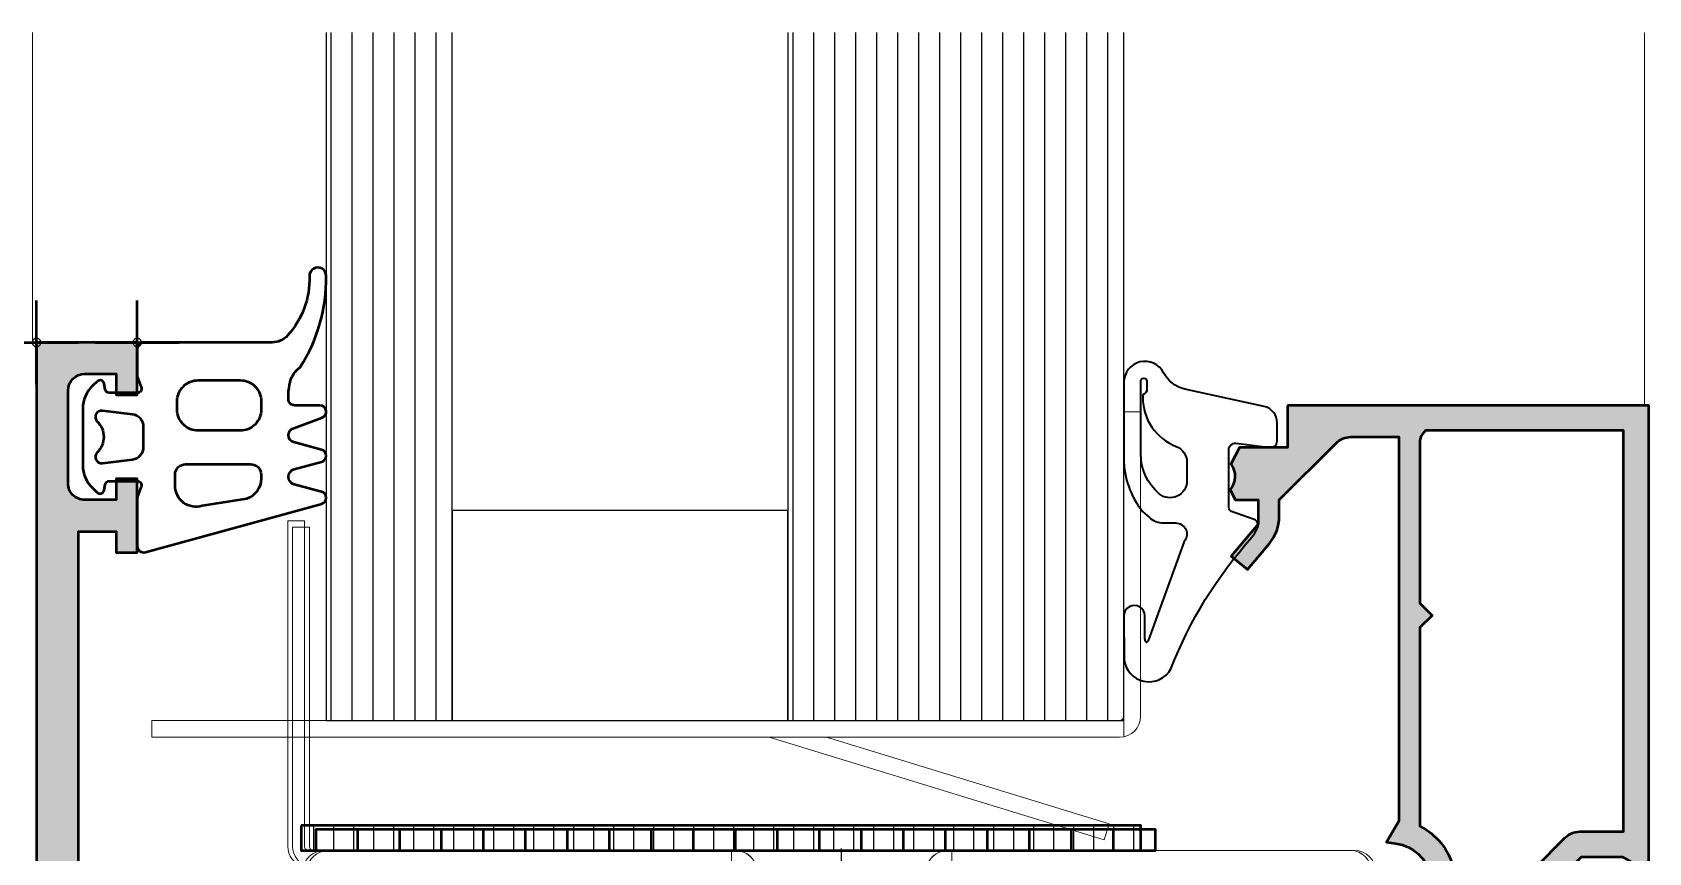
# Model space of a CAD drawing. Extents: x -1012 to 118, y -731 to -87.
# Drawn here: x -439.62 to -401.12, y -500.23 to -480.69 of the extents above; entities that cross this region are included whole.
import ezdxf

# ---------------------------------------------------------------- set-up
doc = ezdxf.new("R2010")
doc.units = 0
doc.header["$PDMODE"] = 2
doc.header["$PDSIZE"] = -2
doc.linetypes.add('ACAD_ISO10W100', pattern=[18, 12, -3, 0, -3])
doc.linetypes.add('CENTER', pattern=[50.800000000000004, 31.75, -6.35, 6.35, -6.35])
for name, color, linetype, lineweight in [('AM_0', 7, 'Continuous', 50), ('AM_C', 50, 'Continuous', 50), ('Cent3', 70, 'ACAD_ISO10W100', 18), ('Cns1', 132, 'Continuous', 35), ('Cont3', 70, 'Continuous', 18), ('Docu-AM_8', 1, 'Continuous', 25), ('Kst', 20, 'Continuous', 50), ('X_COMP_CONT_GASKET', 50, 'Continuous', 35), ('X_GLASS_PANEL_CONT', 3, 'Continuous', 25), ('X_GLASS_PANEL_HATCH', 251, 'Continuous', 25), ('X_INS_BLOCK', 7, 'Continuous', 20)]:
    doc.layers.add(name, color=color, linetype=linetype, lineweight=lineweight)
doc.layers.add('AM_S', color=80, linetype='Continuous', lineweight=50, plot=False)
doc.layers.add('CENT_18', color=3, linetype='CENTER', plot=False)
doc.layers.add('CENT_25', color=2, linetype='CENTER')

# ---------------------------------------------------------------- blocks, each defined once
blk = doc.blocks.new('schalen-glas-sicherung-T1')
at = {"layer": 'Cont3'}
for p, q in [((-33.55000000000018, 0.2999981665970779), (-25.96002066017809, 0.2999981665970779)), ((-33.55000000000018, -0.500001833403104), (-33.55000000000018, 0.2999981665970779)), ((-31.94999999999982, 0.2999981665968505), (-31.94999999999982, -0.500001833403104)), ((-27.94999999999982, -0.500001833403104), (-27.94999999999982, 0.2999981665970779)), ((-25.96002066017786, -0.500001833403104), (-33.55000000000018, -0.500001833403104)), ((-25.76078172055963, -0.6825706848535731), (-25.46291915899542, -4.08715534256774)), ((-24.96382596208628, -0.6128460906552675), (-24.66596340052206, -4.01743074836989)), ((3.56928141339904, -2.842170943040401e-14), (-3.56928141339904, -2.842170943040401e-14)), ((-4.837092234399506, -4.017430748369435), (-4.565476111490852, -0.9128442572523738)), ((-3.768520353017493, -0.9825688514506794), (-4.040136475926147, -4.08715534256774)), ((-3.56928141339904, -0.799999999999983), (3.56928141339904, -0.8000000000002103)), ((3.768520353017266, -0.9825688514506794), (4.040136475926147, -4.08715534256774)), ((4.565476111490852, -0.9128442572523738), (4.837092234399279, -4.017430748369435)), ((22.9500000000005, -1.699999599819904), (22.9500000000005, -2.499999599820086)), ((24.4500000000005, -1.699999599819904), (22.9500000000005, -1.699999599819904)), ((22.9500000000005, -2.499999599820086), (24.4500000000005, -2.499999599820086)), ((24.65000000000032, -2.699999599819904), (24.65000000000032, -3.999999599820086)), ((25.4500000000005, -3.999999599820086), (25.4500000000005, -2.699999599819904)), ((-5.036331174017732, -4.199999599819904), (-24.46672446090383, -4.199999599819904)), ((-5.246331174017769, -4.999999599820086), (-5.246331174017769, -4.199999599819904)), ((24.4500000000005, -4.199999599819904), (5.036331174017732, -4.199999599820131)), ((5.253668825982231, -4.999999599820086), (5.253668825982231, -4.199999599819904)), ((-26.14999999999941, -5.199999599819904), (-26.14999999999941, -20.39999959981995)), ((-25.34999999999923, -20.39999959981995), (-25.34999999999968, -5.199999599819904)), ((-25.14999999999941, -4.999999599820086), (-24.43672446090363, -4.999999599820086)), ((-24.43672446090363, -4.999999599820086), (-5.036331174017732, -4.999999599820086)), ((5.036331174017505, -4.999999599820086), (5.120000000000118, -4.999999599820086)), ((5.120000000000118, -4.999999599820086), (24.4500000000005, -4.999999599820086)), ((-26.14999999999941, -20.39999959981995), (-25.34999999999923, -20.39999959981995))]:
    blk.add_line(p, q, dxfattribs=at)
for centre, radius, start, end in [((-25.96002066017786, -0.7000018334029221), 1, 4.999999999999743, 90.00000000000652), ((-25.96002066017786, -0.7000018334029221), 0.2, 4.999999999999743, 90.00000000000652), ((-3.56928141339904, -1.000000000000028), 1, 90, 175.0000000000003), ((3.56928141339904, -1.000000000000028), 1, 4.999999999999743, 90), ((-3.56928141339904, -1.000000000000028), 0.2, 90, 175.0000000000003), ((3.56928141339904, -1.000000000000028), 0.2, 4.999999999999743, 90), ((24.4500000000005, -2.699999599819904), 1, 0, 90), ((24.4500000000005, -2.699999599819904), 0.1999999999998749, 359.999999999974, 89.99999999998371), ((-25.14999999999941, -5.199999599819904), 1, 106.6775111867152, 180), ((-24.46672446090383, -3.999999599820086), 1.000000000000085, 184.9999999999997, 270), ((-24.46672446090383, -3.999999599820086), 0.2, 184.9999999999868, 270), ((-5.036331174017732, -3.999999599820086), 0.2, 270, 355.0000000000003), ((-5.036331174017732, -3.999999599820086), 1, 270, 355.0000000000003), ((5.036331174017732, -3.999999599820086), 1, 184.9999999999997, 270), ((5.036331174017732, -3.999999599820086), 0.2, 184.9999999999997, 269.9999999999968), ((24.4500000000005, -3.999999599820086), 1, 270, 0), ((24.4500000000005, -3.999999599820086), 0.1999999999998749, 270.0000000000163, 2.605510395054913e-11), ((-25.14999999999941, -5.199999599820131), 0.1999999999999886, 89.99999999998371, 179.999999999987)]:
    blk.add_arc(centre, radius, start, end, dxfattribs=at)
blk = doc.blocks.new('WI199174')
at = {"linetype": 'Continuous'}
for p, q in [((2, 0), (2, 1)), ((4, 0), (4, 1)), ((6, 0), (6, 1)), ((8, 0), (8, 1)), ((10, 0), (10, 1)), ((12, 0), (12, 1)), ((14, 0), (14, 1)), ((16, 0), (16, 1)), ((18, 0), (18, 1)), ((20, 0), (20, 1)), ((22, 0), (22, 1)), ((24, 0), (24, 1)), ((26, 0), (26, 1)), ((28, 0), (28, 1)), ((30, 0), (30, 1)), ((32, 0), (32, 1)), ((34, 0), (34, 1)), ((36, 0), (36, 1)), ((38, 0), (38, 1))]:
    blk.add_line(p, q, dxfattribs=at)
blk.add_lwpolyline([(0, 0), (40, 0), (40, 1), (0, 1)], close=True, dxfattribs=at)
blk = doc.blocks.new('SBSchraube')
for p, q in [((-0.4852063679496723, -0.7333329322314057), (-0.4852063679496723, -0.04098506803779856)), ((-0.2791069704210827, -0.7333329322314057), (-0.2791069704210827, -0.09673454036624207)), ((0.2803608570217762, -0.7333329322314057), (0.2803608570217762, -0.09673454036624207)), ((0.4864602545503089, -0.7333329322314057), (0.4864602545503089, -0.04098506803779856)), ((-0.724373056699676, -5.899999932231367), (-0.724373056699676, -7.081877791833563)), ((-0.724373056699676, -5.899999932231367), (0.7256269433003695, -5.899999932231367)), ((0.7256269433003695, -7.081877791833563), (0.7256269433003695, -5.899999932231367)), ((-0.724373056699676, -7.081877791833563), (0.0006269433003467384, -7.899999932231367)), ((0.0006269433003467384, -7.899999932231367), (0.7256269433003695, -7.081877791833563))]:
    blk.add_line(p, q)
blk.add_lwpolyline([(1.662085276633661, -0.5231204219076062, 0.3148562194916155), (-1.660831390032968, -0.5231204219076062, 0.244911807885714), (-1.874373056699653, -0.9329272340323769), (-1.874373056699653, -1.399999932231367), (1.875626943300347, -1.399999932231367), (1.875626943300347, -0.9329272340323769, 0.244911807885716), (1.662085276633661, -0.5231204219076062, 0.1382912330068625)], format="xyb")
for points in [[(-0.8243726816996855, -0.1198244667706376), (-0.8243726816996855, -0.7333329322314057)], [(0.8256265683003221, -0.1198244667706376), (0.8256265683003221, -0.7333329322314057)], [(-0.8243726816996855, -0.7333329322314057), (0.0006269433003467384, -0.9543909155061101)], [(0.8256265683003221, -0.7333329322314057), (0.0006269433003467384, -0.9543909155061101)], [(-0.724373056699676, -1.649999932231367), (-0.724373056699676, -2.005662364933869)], [(0.7256269433003695, -1.649999932231367), (0.7256269433003695, -2.361824752552366)], [(-0.974373056699676, -2.149999932231367), (0.2506269433003467, -1.933999380863497)], [(-0.724373056699676, -2.294337499528751), (-0.724373056699676, -2.505662364933983)], [(-0.724373056699676, -2.294337499528638), (-0.724373056699676, -2.705662364933914)], [(-0.724373056699676, -2.294337499528638), (-0.724373056699676, -2.705662364933914)], [(-0.974373056699676, -2.849999932231299), (0.9756269433003695, -2.50616231984975)], [(0.7256269433003695, -2.650499887147134), (0.7256269433003695, -3.061824752552411)], [(-0.724373056699676, -2.994337499528683), (-0.724373056699676, -3.405662364933846)], [(-0.974373056699676, -3.549999932231344), (0.9756269433003695, -3.206162319849795)], [(0.7256269433003695, -3.35049988714718), (0.7256269433003695, -3.761824752552457)], [(-0.724373056699676, -3.694337499528729), (-0.724373056699676, -4.105662364933892)], [(-0.974373056699676, -4.249999932231276), (0.9756269433003695, -3.906162319849841)], [(0.7256269433003695, -4.050499887147225), (0.7256269433003695, -4.461824752552388)], [(-0.974373056699676, -4.949999932231322), (0.9756269433003695, -4.606162319849773)], [(-0.724373056699676, -4.394337499528774), (-0.724373056699676, -4.805662364933937)], [(0.7256269433003695, -4.750499887147271), (0.7256269433003695, -5.161824752552434)], [(-0.974373056699676, -5.649999932231367), (0.9756269433003695, -5.306162319849818)], [(-0.724373056699676, -5.094337499528706), (-0.724373056699676, -5.505662364933983)], [(0.7256269433003695, -5.450499887147316), (0.7256269433003695, -5.899999932231367)], [(-0.724373056699676, -5.794337499528751), (-0.724373056699676, -5.899999932231367)], [(0.6006269433003695, -5.899999932231367), (0.6006269433003695, -7.023589334564122), (0.01734242740172931, -7.722798064520475)], [(0.7256269433003695, -6.150499887147248), (0.7256269433003695, -6.561824752552411)], [(-0.724373056699676, -6.494337499528797), (-0.724373056699676, -6.90566236493396)]]:
    blk.add_lwpolyline(points)
for points in [[(-0.974373056699676, -2.149999932231367), (-0.724373056699676, -2.294337499528751), (0.0006269433003467384, -2.122418693337977), (0.2506269433003467, -1.933999380863497), (0.0006269433003467384, -1.833743558743208), (-0.724373056699676, -2.005662364933869)], [(-0.974373056699676, -2.849999932231299), (-0.724373056699676, -2.994337499528683), (0.7256269433003695, -2.650499887147134), (0.9756269433003695, -2.50616231984975), (0.7256269433003695, -2.361824752552366), (-0.724373056699676, -2.705662364933914)], [(-0.974373056699676, -3.549999932231344), (-0.724373056699676, -3.694337499528729), (0.7256269433003695, -3.35049988714718), (0.9756269433003695, -3.206162319849795), (0.7256269433003695, -3.061824752552411), (-0.724373056699676, -3.40566236493396)], [(-0.974373056699676, -4.249999932231276), (-0.724373056699676, -4.394337499528774), (0.7256269433003695, -4.050499887147225), (0.9756269433003695, -3.906162319849841), (0.7256269433003695, -3.761824752552457), (-0.724373056699676, -4.105662364933892)], [(-0.974373056699676, -4.949999932231322), (-0.724373056699676, -5.094337499528706), (0.7256269433003695, -4.750499887147271), (0.9756269433003695, -4.606162319849773), (0.7256269433003695, -4.461824752552388), (-0.724373056699676, -4.805662364933937)], [(-0.974373056699676, -5.649999932231367), (-0.724373056699676, -5.794337499528751), (0.7256269433003695, -5.450499887147316), (0.9756269433003695, -5.306162319849818), (0.7256269433003695, -5.161824752552434), (-0.724373056699676, -5.505662364933983)]]:
    blk.add_lwpolyline(points, close=True)
for centre, radius, start, end in [((-0.7940846589741, 0.5188415222953608), 0.6393837735744512, 267.2848457777189, 298.8872446147245), ((0.0006269433003467384, 1.346247256406286), 1.469846090004848, 250.6988425741186, 289.3011574258799), ((0.7953385455747934, 0.5188415222953608), 0.6393837735744512, 241.112755385274, 272.7151542222811), ((-0.6547895248247073, -0.1547436555620152), 0.6029295134362789, 253.6642630842138, 286.3357369157988), ((0.0006269433004035818, 4.307423592937198), 5.064114962394704, 264.4947782301548, 275.505221769842), ((0.6560434114254008, -0.1547436555616741), 0.6029295134365311, 253.664263084209, 286.3357369157764), ((-0.974373056699676, -1.649999932231367), 0.25, 0, 90), ((0.9756269433003695, -1.649999932231367), 0.25, 90, 180), ((-0.7286161936731901, -7.815937735888269), 0.7340722073999448, 353.4243546898833, 89.66881296982909)]:
    blk.add_arc(centre, radius, start, end)
at = {"layer": 'CENT_25', "ltscale": 0.5}
blk.add_line((0.0006270192021702314, -8.780062197847428), (0.0006269433003467384, 0.7500000677686103), dxfattribs=at)
blk = doc.blocks.new('einfügepunkt')
at = {"layer": 'CENT_18'}
for points in [[(-0.2000000000000455, 0), (0.2000000000000455, 0)], [(0, 0.2000000000000455), (0, -0.2000000000000455)]]:
    blk.add_lwpolyline(points, dxfattribs=at)
blk.add_circle((0, 0), 0.2, dxfattribs=at)
at = {"layer": 'Kst'}
blk.add_point((0, 0), dxfattribs=at)
blk = doc.blocks.new('wi1021353')
blk.add_lwpolyline([(2.000000000050932, 113.500000000359), (2.000000000030923, 133.0000000003386), (3.800000000030195, 133.0000000003795), (3.800000000052023, 132.000000000359), (4.800000000052023, 132.000000000359), (4.799999999897409, 135.5000000005127), (3.799999999990177, 135.5000000002974), (3.800000000153887, 134.5000000002974), (2.300000000052023, 134.500000000359, -0.4142135626133888), (1.500000000050932, 135.300000000359), (1.500000000050932, 139.7000000003588, -0.4142135623730944), (2.300000000052023, 140.500000000359), (3.800000000030195, 140.5000000003795), (3.800000000030195, 139.5000000002153), (4.800000000410364, 139.5000000003076), (4.799999999897409, 142.0000000005127), (-1.01863406598568e-10, 142.0000000002051), (0, 0)], format="xyb")
at = {"layer": 'AM_0', "xscale": -1, "rotation": 180}
blk.add_blockref('schalen-glas-sicherung-T1', (38.35000179884628, 112.8008791596844), dxfattribs=at)
at = {"layer": 'Cns1', "xscale": 2, "yscale": 2, "zscale": 2}
blk.add_blockref('SBSchraube', (38.34875076559729, 116.3999957978581), dxfattribs=at)
at = {"layer": 'Kst', "xscale": -1, "zscale": -1, "rotation": 270}
for p in [(-1.01863406598568e-10, 142.0000000002051), (4.799999999897409, 142.0000000005127)]:
    blk.add_blockref('einfügepunkt', p, dxfattribs=at)
at = {"layer": 'Kst', "linetype": 'Continuous'}
blk.add_blockref('WI199174', (13.30000000005202, 117.8008879930881), dxfattribs=at)
blk = doc.blocks.new('4010065_compressed_wos')
at = {"layer": 'AM_C'}
for points in [[(0.2999999999999843, 0, 0.4142140000000003), (-1.643130076445232e-14, -0.3000000000000007), (-9.103828801926284e-14, -1.615239119967409), (0.1879385241570595, -2.131595971334853, -0.5205670505517376), (-1.265654248072678e-13, -2.399999999999983), (-1.332180073764578, -2.399999999999983, -0.3639702342662097), (-1.529141624367031, -2.234729635533373), (-1.576654564058077, -1.965270364466623, 0.5949374815389019), (-1.910015786673017, -1.853729259676133), (-2.122997540093766, -2.052337957813055, 0.2080002991315444), (-2.600000000000023, -3.149368510241805), (-2.600000000000023, -5.850631489758205, 0.2080002991315513), (-2.122997540093766, -6.947662042186953), (-1.910015786673073, -7.146270740323819, 0.5949374815387958), (-1.576654564058077, -7.034729635533386), (-1.529141624366974, -6.765270364466636, -0.3639702342659858), (-1.332180073764578, -6.600000000000028), (-3.859135233597044e-13, -6.600000000000028, -0.520567050551749), (0.187938524156793, -6.868404028665164), (-3.064215547965432e-14, -7.384760880031648), (-1.643130076445232e-14, -9.699999999999998, 0.5054970000000006), (0.3889999999999829, -9.985999999999999), (8.788999999999985, -7.685999999999999, 0.751737000000005), (8.77590145218962, -7.109999999999998), (7.474901452189618, -6.762, -0.7673270000000049), (7.474901452189618, -6.037999999999999), (8.77590145218962, -5.69, 0.7673269999999978), (8.77590145218962, -5.109999999999999), (7.458901452189613, -4.757, -0.7673269999999953), (7.458901452189613, -4.076000000000001), (8.77590145218962, -3.589999999999999, 0.8769760000000022), (8.697901452189617, -2.999999999999999), (7.497901452189614, -2.999999999999999, -0.4142139999999982), (7.197901452189621, -2.699999999999998), (7.197901452189617, -2.48, -0.05181802754374095), (7.229953750099673, -2.171592146779169, -0.2254463868334903), (7.753452502659547, -1.181000000000001, 0.1507088162447014), (8.998426282189621, 3.166346608647512, 1.016945), (8.19842628218962, 3.15334660864751, -0.1953408593299319), (7.159803920173323, 0.3271866021746597, -0.2112591001337419), (6.419991692843494, 0)], [(4.899999999999983, -1.800000000000001, -0.4142139999999999), (5.899999999999983, -2.799999999999999), (5.899999999999983, -3.199999999999999, -0.4142140000000001), (4.899999999999983, -4.199999999999998), (2.899999999999982, -4.199999999999999, -0.4142140000000001), (1.899999999999982, -3.199999999999999), (1.899999999999982, -2.799999999999999, -0.414214), (2.899999999999982, -1.800000000000001)], [(0.2999999999999985, -4.975848667098269), (0.2999999999999985, -4.024151332901745, 0.3788661086953141), (-0.2268783939569077, -3.42862364191695), (-1.663439196978472, -3.25223615450762, 0.7176953312491281), (-1.909647058823522, -3.764588235294133, -0.4210526315789472), (-1.909647058823522, -5.23541176470588, 0.7176953312491278), (-1.663439196978472, -5.747763845492393), (-0.2268783939569077, -5.571376358083064, 0.378866108695314)], [(5.399999999999983, -5.799999999999999, -0.4142139999999996), (5.899999999999986, -6.299999999999999), (5.899999999999983, -6.486999999999999, -0.3284649999999998), (5.196999999999987, -7.441999999999999), (3.096999999999985, -7.784, -0.5054969999999996), (1.799999999999984, -6.828999999999999), (1.799999999999984, -6.299999999999999, -0.4142139999999999), (2.299999999999984, -5.8)]]:
    blk.add_lwpolyline(points, format="xyb", close=True, dxfattribs=at)
blk = doc.blocks.new('B-199174_docu_wos')
at = {"layer": 'Docu-AM_8'}
h = blk.add_hatch(dxfattribs=at)
h.set_pattern_fill('LINE', color=256, scale=0.3, angle=90)
h.set_pattern_definition([(90, (0, 0), (-0.9524999999999999, 5.832380380939269e-17), [])])
h.paths.add_polyline_path([(40, 1.199999999999989), (0, 1.200000000000017), (0, 0), (40, 0)])
at = {"layer": 'AM_C'}
blk.add_lwpolyline([(0, 1.200000000000017), (0, 0), (40, 0), (40, 1.199999999999989)], close=True, dxfattribs=at)
blk = doc.blocks.new('*U136')
at = {"layer": 'X_GLASS_PANEL_HATCH'}
h = blk.add_hatch(dxfattribs=at)
h.set_pattern_fill('_U', color=256, angle=90, pattern_type=0)
h.set_pattern_definition([(90, (3, 22.5), (-1, 6.123233995736766e-17), [])])
h.paths.add_polyline_path([(6, 32.76993298595244), (0, 32.76993298595255), (0, 0), (6, 0)])
h = blk.add_hatch(dxfattribs=at)
h.set_pattern_fill('_U', color=256, angle=90, pattern_type=0)
h.set_pattern_definition([(90, (30, 22.5), (-1, 6.123233995736766e-17), [])])
h.paths.add_polyline_path([(37.99999999999989, 32.76993298595255), (22.00000000000011, 32.76993298595255), (22, 0), (38, 0)])
at = {"layer": 'X_GLASS_PANEL_CONT'}
for points in [[(0, 32.76993298595244), (0, 0), (6, 0), (6, 32.76993298595244)], [(22, 32.76993298595244), (22, 0), (38, 0), (38, 32.76993298595244)]]:
    blk.add_lwpolyline(points, dxfattribs=at)
blk.add_lwpolyline([(6, 0), (22, 0), (22, 10), (6, 10)], close=True, dxfattribs=at)
blk = doc.blocks.new('3090081_docu_wos')
at = {"layer": 'Docu-AM_8'}
h = blk.add_hatch(color=256, dxfattribs=at)
edge = h.paths.add_edge_path()
edge.add_line((-17.20000034275063, 22.00000000000003), (-17.20000000000001, 20.00000000000003))
edge.add_line((-17.19999999999999, 20.00000000000003), (-19.49999954050232, 20.00000000000003))
edge.add_line((-19.49999954050236, 20.00000000000003), (-19.90397054050236, 19.20537000000002))
edge.add_arc((-20.71191328459861, 18.61610855631838), 1.000000263373766, -38.886184957219086, 36.104604499301786, ccw=False)
edge.add_line((-19.93351854050235, 17.98833300000001), (-19.70000054050237, 17.50000000000002))
edge.add_line((-19.70000054050234, 17.50000000000003), (-18.59999954050233, 17.50000000000003))
edge.add_line((-18.59999954050232, 17.50000000000003), (-18.59999954050233, 16.35044100000002))
edge.add_line((-18.59999954050232, 16.35044100000002), (-19.88302254050232, 14.82139400000003))
edge.add_line((-19.88302254050234, 14.82139400000003), (-19.11697754050234, 14.17860700000003))
edge.add_line((-19.11697754050232, 14.17860700000003), (-18.06791154050232, 15.42883600000002))
edge.add_arc((-19.59999863582794, 16.71441194627616), 1.99999909532656, 319.9999510689149, 359.9999442432706)
edge.add_line((-17.59999954050232, 16.71441000000002), (-17.59999954050233, 17.50000000000003))
edge.add_line((-17.59999954050232, 17.50000000000003), (-14.89289275931572, 20.20710678118662))
edge.add_arc((-14.18578597812916, 19.50000000000006), 0.9999999999999984, 89.99999999999989, 134.9999999999998, ccw=False)
edge.add_line((-14.18578597812916, 20.50000000000006), (-11.89999999999997, 20.50000000000004))
edge.add_line((-11.89999999999998, 20.50000000000006), (-11.89999999999998, 2.203115392854709))
edge.add_line((-11.89999999999998, 2.203115392854698), (-12.48361182593793, 1.192270058432103))
edge.add_line((-12.48361182593794, 1.192270058432115), (-12.04, 1.132588937151419))
edge.add_arc((-12.30000000000001, -0.8000000000000114), 1.950000000000004, -134.11461854821692, 82.3377443392339, ccw=False)
edge.add_line((-13.65738719604985, -2.199999999999989), (-14.90000000000003, -2.199999999999988))
edge.add_line((-14.90000000000003, -2.199999999999989), (-14.90000000000003, -2.488194301613413))
edge.add_arc((-12.30000000000001, -0.8000000000000114), 3.100000000000001, 212.9958854735797, 345.5224878140701)
edge.add_line((-9.298437906689287, -1.574999999999989), (-9.201613323034104, -1.19999999999999))
edge.add_line((-9.201613323034053, -1.199999999999989), (-4.899999999999986, -1.199999999999989))
edge.add_line((-4.900000000000034, -1.199999999999989), (-4.900000000000027, -2.299999999999986))
edge.add_line((-4.899999999999977, -2.299999999999983), (-3.499999999999979, -2.299999999999987))
edge.add_line((-3.5, -2.299999999999983), (-3.499999999999996, -1.899999999999987))
edge.add_line((-3.5, -1.900000000000006), (-3.70000000000001, -1.899999999999995))
edge.add_line((-3.699999999999989, -1.899999999999977), (-3.699999999999985, 1.77635683940025e-14))
edge.add_line((-3.699999999999989, 0), (-3.200000000000002, 0.4999999999999999))
edge.add_line((-3.200000000000045, 0.5), (-1.246410161513805, 0.4999999999999963))
edge.add_line((-1.246410161513779, 0.5), (-0.4500000000000033, 0.04019237886466703))
edge.add_line((-0.4499999999999886, 0.04019237886467408), (1.77635683940025e-14, 0.3000000000000113))
edge.add_line((0, 0.3000000000000114), (-5.930996694475128e-15, 22.00000000000001))
edge.add_line((0, 22), (-17.20000034275061, 22.00000000000002))
edge = h.paths.add_edge_path(flags=16)
edge.add_line((-10.89999999999998, 20.30000000000004), (-10.89999999999999, 12.58284271247457))
edge.add_line((-10.90000000000003, 12.58284271247459), (-10.31715728752544, 12.00000000000001))
edge.add_line((-10.31715728752539, 12), (-10.89999999999999, 11.41715728752541))
edge.add_line((-10.90000000000003, 11.41715728752541), (-10.90000000000004, 1.965863337187804))
edge.add_arc((-12.30000000000001, -0.8000000000000682), 3.100000000000003, 14.955248316644486, 63.15278667399531, ccw=False)
edge.add_line((-9.305004173625662, 0), (-5.397056274847694, 2.421836602789496e-16))
edge.add_line((-5.397056274847671, 0), (-3.989949493661188, 1.407106781186519))
edge.add_arc((-3.282842712474633, 0.6999999999999886), 1.000000000000003, 90.0000000000004, 135.0000000000006, ccw=False)
edge.add_line((-3.282842712474633, 1.699999999999989), (-1.199999999999979, 1.700000000000004))
edge.add_line((-1.199999999999989, 1.699999999999989), (-1.199999999999988, 20.80000000000004))
edge.add_line((-1.199999999999989, 20.80000000000004), (-10.62892023254403, 20.80000000000003))
edge.add_line((-10.62892023254403, 20.80000000000004), (-10.77850007702093, 20.6267073487009))
edge.add_arc((-10.39999999999998, 20.30000000000004), 0.5000000000000002, 139.2004470589924, 180)
at = {"layer": 'AM_S'}
for points in [[(-17.20000034275063, 22.00000000000003), (-17.19999999999999, 20.00000000000003), (-19.49999954050236, 20.00000000000003), (-19.90397054050231, 19.20537000000002, -0.3394094400000002), (-19.93351854050235, 17.98833300000001), (-19.70000054050234, 17.50000000000003), (-18.59999954050232, 17.50000000000003), (-18.59999954050232, 16.35044100000002), (-19.88302254050234, 14.82139400000003), (-19.11697754050232, 14.17860700000003), (-18.06791154050234, 15.42883600000002, 0.1763269499999998), (-17.59999954050232, 16.71441000000002), (-17.59999954050232, 17.50000000000003), (-14.89289275931571, 20.20710678118661, -0.1989123673796576), (-14.18578597812916, 20.50000000000006), (-11.89999999999998, 20.50000000000006), (-11.89999999999998, 2.203115392854698), (-12.48361182593794, 1.192270058432115), (-12.04000000000002, 1.132588937151411, -1.382110527038188), (-13.65738719604985, -2.199999999999989), (-14.90000000000003, -2.199999999999989), (-14.90000000000003, -2.488194301613419, 0.6526792417611865), (-9.298437906689287, -1.574999999999989), (-9.201613323034053, -1.199999999999989), (-4.900000000000034, -1.199999999999989), (-4.899999999999977, -2.299999999999983), (-3.5, -2.299999999999983), (-3.5, -1.900000000000006), (-3.699999999999989, -1.899999999999977), (-3.699999999999989, 0), (-3.200000000000045, 0.5), (-1.246410161513779, 0.5), (-0.4499999999999886, 0.04019237886467408), (0, 0.3000000000000114), (0, 22), (-17.20000034275063, 22.00000000000003)], [(-10.89999999999998, 20.30000000000004), (-10.90000000000003, 12.58284271247459), (-10.31715728752539, 12), (-10.90000000000003, 11.41715728752541), (-10.90000000000003, 1.965863337187812, -0.2134575926161298), (-9.305004173625662, 0), (-5.397056274847671, 0), (-3.989949493661186, 1.407106781186513, -0.1989123673796592), (-3.282842712474633, 1.699999999999989), (-1.199999999999989, 1.699999999999989), (-1.199999999999989, 20.80000000000004), (-10.62892023254403, 20.80000000000004), (-10.77850007702096, 20.6267073487009, 0.1799263854659185), (-10.89999999999998, 20.30000000000004)]]:
    blk.add_lwpolyline(points, format="xyb", close=True, dxfattribs=at)
blk = doc.blocks.new('4010015-ICC-001_h_m_s')
at = {"layer": 'X_COMP_CONT_GASKET'}
for points in [[(-1.938378471448161, 2.630186516563117), (-2.59982724970024, 2.776847287052962, -0.2233698971046997), (-3.610005543512017, 3.557272761726753, 0.7874867761901465), (-5.499999226553996, 3.101127793084262), (-5.499999226553996, -0.5338722069157431, 0.1717144022899822), (-4.609920723672076, -3.050022289755188), (-4.285265612256097, -3.342343065076112, 0.1853390449315336), (-3.616135005897235, -3.599198239598718), (-3.03237512557034, -3.599198239598718, -0.6370702610958396), (-2.624551384284203, -4.47377907513494), (-4.32673961071248, -9.158497231925663, -0.1434314828787488), (-4.426565623879981, -9.294427356243558, -0.1766695628238609), (-4.497465068734982, -9.10145287545478), (-4.500001834195785, -8.028184131143652, 1.000000000820413), (-5.49999904093265, -8.030547712854583), (-5.495126392408196, -10.0920947672039, 0.7295156890778255), (-3.256600097275012, -10.54881839425639, -0.09169490823736859), (0.5866791083513192, -4.297179745052685, 0.03355641422639791), (0.8527491771690023, -3.881230779214587, 0.4801675432281971), (0.7026060429977008, -3.43771280319982), (-0.3684040286651395, -3.047897016515233, -0.3152987891044773), (-0.5, -2.859958492358058), (-0.5, -0.09999999999999187, -0.4496975790873204), (-0.1642015192138615, 0.1978564566589138), (1.464201519213859, 0.00214354334107969, 0.4496975793339012), (1.799999999999997, 0.2999999999999996), (1.799999999999997, 1.172823500176409, 0.348859483845986), (1.180950573770019, 1.952090392744227), (-1.938378471448161, 2.630186516563117)], [(-3.009999226554001, 0.04712779308425996, -0.309238000224717), (-2.499999226553996, -0.6988722069157352), (-2.499999226553996, -1.598872206915741, -0.6390370000000004), (-3.817999226554008, -2.20887220691574, -0.2202290002150513), (-4.699999226553999, -0.3028722069157344), (-4.699999226553999, 3.151127793084259, -0.9999999999999999), (-4.399999226554002, 3.151127793084259), (-4.399999226554002, 2.784127793084255, -0.3178370002258206), (-4.599999226554004, 2.501127793084268), (-4.602999226554005, 2.376127793084268, 0.3092369999999997), (-3.009999226554001, 0.04712779308425996)]]:
    blk.add_lwpolyline(points, format="xyb", close=True, dxfattribs=at)
blk = doc.blocks.new('4080258')
at = {"layer": 'Cont3'}
blk.add_line((0, 0.2000000000001876), (0, -0.779795897113388), dxfattribs=at)
blk.add_lwpolyline([(-0.2000000000000455, 0, 0.4142135623728453), (0, 0.2000000000001592), (6.821210263296962e-13, 14.69999999999982), (0.8000000000006366, 14.69999999999982), (0.8000000000006366, 0.1999999999999318, -0.4142135623728453), (-0.1999999999993634, -0.8000000000000682), (-46.29999999999939, -0.8000000000000682), (-46.29999999999939, 0), (-0.2000000000000455, 0)], format="xyb", close=True, dxfattribs=at)
blk.add_lwpolyline([(-14.16790155754057, -0.8000000000000682), (-0.6977247245241642, -4.925078895939436), (-0.931976898624157, -5.690014134328635), (-16.89999999999941, -0.8000000000000682)], dxfattribs=at)
blk = doc.blocks.new('4080201')
at = {"layer": 'Cont3'}
blk.add_lwpolyline([(-49.11672446090404, 1.650000000000148), (-49.82999999999964, 1.650000000000205, -0.4142135623731117), (-50.02999999999997, 1.849999999999966), (-50.02999999999952, 17.34999999999999), (-50.8299999999997, 17.34999999999999), (-50.8299999999997, 1.849999999999966, 0.3394205940572671), (-50.08893567588234, 0.8841054323813182)], format="xyb", dxfattribs=at)
blk.add_lwpolyline([(-29.48325693051117, 1.650000000000063, -0.3888787318529908), (-28.48706223241942, 0.7371557427477171), (-28.21544610951105, -2.367430748369344, 0.3888787318529907), (-28.01620716989248, -2.549999599820012), (-20.88378352581515, -2.549999599819813, 0.3888787318529907), (-20.68454458619681, -2.367430748369543), (-20.41292846328804, 0.7371557427477171, -0.3888787318529907), (-19.41673376519657, 1.650000000000063), (-0.1999999999998749, 1.650000000000063, -0.414213562373095), (0.8000000000001251, 0.6500000000000625), (0.8000000000001251, -0.6500000000001194, -0.414213562373095), (-0.1999999999998749, -1.650000000000119), (-1.699999999999875, -1.650000000000119), (-1.699999999999875, -0.8499999999999375), (-0.1999999999998749, -0.8499999999999375, 0.4142135623731117), (0, -0.6500000000000625), (-5.684341886080801e-14, 0.6500000000000625, 0.4142135623731117), (-0.1999999999998181, 0.8499999999999375), (-19.41673376519657, 0.850000000000108, 0.3888787318529743), (-19.61597270481496, 0.6674311485495821), (-19.88758882772345, -2.43715534256765, -0.3888787318529907), (-20.88378352581515, -3.349999599819995), (-28.01620716989248, -3.349999599819995, -0.3888787318529907), (-29.01240186798424, -2.43715534256765), (-29.28401799089283, 0.6674311485494115, 0.3888787318529908), (-29.48325693051117, 0.8500000000000512), (-49.11672446090409, 0.8499999999998806, 0.3888787318530236), (-49.31596340052243, 0.6674311485495537), (-49.61382596208676, -2.737153509164756, -0.3888787318530562), (-50.61002066017846, -3.649997766417101), (-58.20000000000056, -3.649997766417101), (-58.20000000000056, -2.849997766416919), (-50.61002066017835, -2.849997766416919, 0.3888787318530562), (-50.41078172056001, -2.667428914966621), (-50.11291915899579, 0.7371557427477171, -0.3888787318529907), (-49.11672446090409, 1.650000000000148), (-29.48325693051117, 1.650000000000063)], format="xyb", close=True, dxfattribs=at)
blk = doc.blocks.new('Sockel_flach_aus')
at = {"layer": 'Docu-AM_8'}
h = blk.add_hatch(color=256, dxfattribs=at)
edge = h.paths.add_edge_path()
edge.add_line((-53.80000000083828, 145.2999933387564), (-53.80000000083828, 145.9499943387564))
edge.add_line((-53.80000000083828, 145.9499943387564), (-55.80000000083828, 144.9499943387564))
edge.add_line((-55.80000000083828, 144.9499943387564), (-56.80000000083828, 144.9499943387564))
edge.add_line((-56.80000000083828, 144.9499943387564), (-56.80000000083828, 149.4499943387564))
edge.add_line((-56.80000000083828, 149.4499943387564), (-55.80000000083828, 149.4499943387564))
edge.add_line((-55.80000000083828, 149.4499943387564), (-53.80000000083828, 148.4499943387564))
edge.add_line((-53.80000000083828, 148.4499943387564), (-53.80000000083828, 150.9999933387564))
edge.add_line((-53.80000000083828, 150.9999933387564), (-59.20000000083832, 150.9999933387564))
edge.add_line((-59.20000000083826, 150.9999933387564), (-59.20000000083826, 153.9999933387564))
edge.add_line((-59.20000000083826, 153.9999933387564), (-57.30000000083828, 153.9999933387564))
edge.add_line((-57.30000000083828, 153.9999933387564), (-57.30000000083828, 154.4999933387564))
edge.add_arc((-58.30000000083828, 154.4999933387564), 0.9999999999999996, 5.088887490341627e-14, 90.00000000000001)
edge.add_line((-58.30000000083839, 155.4999933387564), (-61.60000000083841, 155.4999933387564))
edge.add_arc((-61.60000000083835, 154.4999933387564), 1, 89.99999999999999, 179.9999999999999)
edge.add_line((-62.60000000083835, 154.4999933387564), (-62.60000000083835, 153.9999933387564))
edge.add_line((-62.60000000083835, 153.9999933387564), (-60.90000000083836, 153.9999933387564))
edge.add_line((-60.9000000008383, 153.9999933387564), (-60.9000000008383, 150.9999933387564))
edge.add_line((-60.9000000008383, 150.9999933387564), (-73.60000000083829, 150.9999933387564))
edge.add_arc((-73.60000000083835, 151.9999933387564), 0.9999999999999991, 179.9999999999999, 269.9999999999998, ccw=False)
edge.add_line((-74.60000000083835, 151.9999933387564), (-74.60000000083835, 171.4999933387564))
edge.add_line((-74.60000000083835, 171.4999933387564), (-72.80000000083834, 171.4999933387564))
edge.add_line((-72.80000000083828, 171.4999933387564), (-72.80000000083828, 170.4999933387564))
edge.add_line((-72.80000000083828, 170.4999933387564), (-71.80000000083828, 170.4999933387564))
edge.add_line((-71.80000000083828, 170.4999933387564), (-71.80000000083828, 173.9999933387564))
edge.add_line((-71.80000000083828, 173.9999933387564), (-72.80000000083828, 173.9999933387564))
edge.add_line((-72.80000000083828, 173.9999933387564), (-72.80000000083828, 172.9999933387564))
edge.add_line((-72.80000000083828, 172.9999933387564), (-74.30000000083828, 172.9999933387564))
edge.add_arc((-74.30000000083828, 173.7999933387564), 0.8000000000000043, -179.99999999999977, -89.99999999999989, ccw=False)
edge.add_line((-75.10000000083835, 173.7999933387564), (-75.10000000083835, 178.1999933387564))
edge.add_arc((-74.30000000083817, 178.1999933387564), 0.7999999999999972, 90, 180, ccw=False)
edge.add_line((-74.30000000083817, 178.9999933387564), (-72.80000000083817, 178.9999933387564))
edge.add_line((-72.80000000083828, 178.9999933387564), (-72.80000000083828, 177.9999933387564))
edge.add_line((-72.80000000083817, 177.9999933387564), (-71.80000000083817, 177.9999933387564))
edge.add_line((-71.80000000083828, 177.9999933387564), (-71.80000000083828, 180.4999933387564))
edge.add_line((-71.80000000083828, 180.4999933387564), (-76.60000000083829, 180.4999933387564))
edge.add_line((-76.60000000083824, 180.4999933387564), (-76.60000000083829, 38.49999333875644))
edge.add_line((-76.60000000083835, 38.49999333875644), (-71.80000000083834, 38.49999333875644))
edge.add_line((-71.80000000083828, 38.49999333875633), (-71.80000000083828, 40.99999333875633))
edge.add_line((-71.80000000083828, 40.99999333875644), (-72.80000000083828, 40.99999333875644))
edge.add_line((-72.8000000008384, 40.99999333875644), (-72.80000000083834, 39.99999333875644))
edge.add_line((-72.80000000083828, 39.99999333875644), (-74.30000000083828, 39.99999333875644))
edge.add_arc((-74.30000000083828, 40.79999333875639), 0.7999999999999972, -180, -89.99999999999989, ccw=False)
edge.add_line((-75.10000000083835, 40.79999333875639), (-75.10000000083835, 45.19999333875637))
edge.add_arc((-74.30000000083828, 45.19999333875637), 0.8000000000000007, 89.99999999999977, 180, ccw=False)
edge.add_line((-74.30000000083828, 45.99999333875644), (-72.80000000083828, 45.99999333875644))
edge.add_line((-72.80000000083828, 45.99999333875644), (-72.80000000083828, 44.99999333875644))
edge.add_line((-72.80000000083828, 44.99999333875644), (-71.80000000083828, 44.99999333875644))
edge.add_line((-71.80000000083828, 44.99999333875644), (-71.80000000083828, 48.49999333875644))
edge.add_line((-71.8000000008384, 48.49999333875644), (-72.8000000008384, 48.49999333875644))
edge.add_line((-72.8000000008384, 48.49999333875644), (-72.8000000008384, 47.49999333875644))
edge.add_line((-72.80000000083828, 47.49999333875644), (-74.60000000083829, 47.49999333875644))
edge.add_line((-74.60000000083835, 47.49999333875644), (-74.60000000083835, 66.99999333875644))
edge.add_arc((-73.60000000083835, 66.99999333875644), 1, 90.00000000000023, 180, ccw=False)
edge.add_line((-73.60000000083835, 67.99999333875644), (-60.90000000083836, 67.99999333875644))
edge.add_line((-60.9000000008383, 67.99999333875644), (-60.9000000008383, 64.99999333875644))
edge.add_line((-60.9000000008383, 64.99999333875644), (-62.60000000083835, 64.99999333875644))
edge.add_line((-62.60000000083835, 64.99999333875644), (-62.60000000083835, 64.49999333875644))
edge.add_arc((-61.60000000083835, 64.49999333875644), 1, 180, 270)
edge.add_line((-61.60000000083835, 63.49999333875644), (-58.30000000083834, 63.49999333875644))
edge.add_arc((-58.30000000083839, 64.49999333875644), 1, -90.00000000000001, -1.272221872585407e-14)
edge.add_line((-57.30000000083839, 64.49999333875644), (-57.30000000083839, 64.99999333875644))
edge.add_line((-57.30000000083839, 64.99999333875644), (-59.20000000083843, 64.99999333875644))
edge.add_line((-59.20000000083837, 64.99999333875644), (-59.20000000083837, 67.99999333875644))
edge.add_line((-59.20000000083826, 67.99999333875644), (-53.80000000083828, 67.99999333875644))
edge.add_line((-53.80000000083839, 67.99999333875644), (-53.80000000083839, 70.54999233875651))
edge.add_line((-53.80000000083839, 70.5499923387564), (-55.80000000083839, 69.5499923387564))
edge.add_line((-55.80000000083839, 69.5499923387564), (-56.80000000083839, 69.5499923387564))
edge.add_line((-56.80000000083839, 69.5499923387564), (-56.80000000083839, 74.0499923387564))
edge.add_line((-56.80000000083839, 74.0499923387564), (-55.80000000083839, 74.0499923387564))
edge.add_line((-55.80000000083839, 74.0499923387564), (-53.80000000083839, 73.0499923387564))
edge.add_line((-53.80000000083839, 73.0499923387564), (-53.80000000083839, 73.69999333875637))
edge.add_line((-53.80000000083839, 73.69999333875637), (-54.53354679370256, 75.31379628305751))
edge.add_arc((-55.44391327116512, 74.89999333875642), 1, 24.44395478041637, 89.99999999999999)
edge.add_line((-55.44391327116512, 75.89999333875642), (-55.50000000083833, 75.89999333875642))
edge.add_arc((-55.50000000083833, 76.89999333875642), 1, -180, -89.99999999999989, ccw=False)
edge.add_line((-56.50000000083833, 76.89999333875642), (-56.50000000083833, 142.0999933387565))
edge.add_arc((-55.50000000083821, 142.0999933387563), 1, 90, 180, ccw=False)
edge.add_line((-55.50000000083821, 143.0999933387563), (-55.443913271165, 143.0999933387563))
edge.add_arc((-55.44391327116512, 144.0999933387563), 1, -90.00000000000001, -24.44395478041654)
edge.add_line((-54.53354679370239, 143.6861903944553), (-53.80000000083822, 145.2999933387564))
h.paths.add_polyline_path([(-74.4000000008383, 146.6999933387564), (-74.80000000083828, 146.6999933387564), (-74.8000000008384, 72.2999933387564), (-74.4000000008383, 72.2999933387564), (-74.4000000008383, 69.7999933387564), (-58.50000000083833, 69.7999933387564), (-58.50000000083833, 75.89999333875642), (-58.20000000083837, 75.89999333875642), (-58.20000000083826, 143.0999933387563), (-58.50000000083821, 143.0999933387563), (-58.50000000083833, 149.1999933387564), (-74.4000000008383, 149.1999933387564)], flags=0)
at = {"layer": 'Cont3'}
for p, q in [((-76.79894795558005, 180.5004373351205), (-76.79894795558005, 195.2703703210727)), ((0.001051809306659379, 177.5008813314846), (0.001051809306773066, 195.2703703210727))]:
    blk.add_line(p, q, dxfattribs=at)
for name, p in [('3090081_docu_wos', (0.2021031850791815, 155.5004373351205)), ('B-199174_docu_wos', (-63.98815326814008, 156.2999911056904))]:
    blk.add_blockref(name, p)
at = {"layer": 'AM_C'}
blk.add_blockref('4010065_compressed_wos', (-71.79894842580768, 180.5004373351203), dxfattribs=at)
at = {"layer": 'AM_S'}
blk.add_blockref('wi1021353', (-76.60000000083835, 38.49954934239236), dxfattribs=at)
at = {"layer": 'Cent3', "color": 7}
for name, p in [('4080258', (-24.8005221436182, 162.5004373351203)), ('4080201', (-13.80000023580749, 154.6499911056903))]:
    blk.add_blockref(name, p, dxfattribs=at)
at = {"layer": 'X_INS_BLOCK'}
for name, p in [('*U136', (-62.8005221436182, 162.5004373351203)), ('4010015-ICC-001_h_m_s', (-19.29789635542318, 175.5004373351205))]:
    blk.add_blockref(name, p, dxfattribs=at)

msp = doc.modelspace()

# ---------------------------------------------------------------- block references
at = {"xscale": 0.5, "yscale": 0.5, "zscale": 0.5}
msp.add_blockref('Sockel_flach_aus', (-401.2189092183216, -578.3270211536869), dxfattribs=at)

doc.saveas('drawing.dxf')
